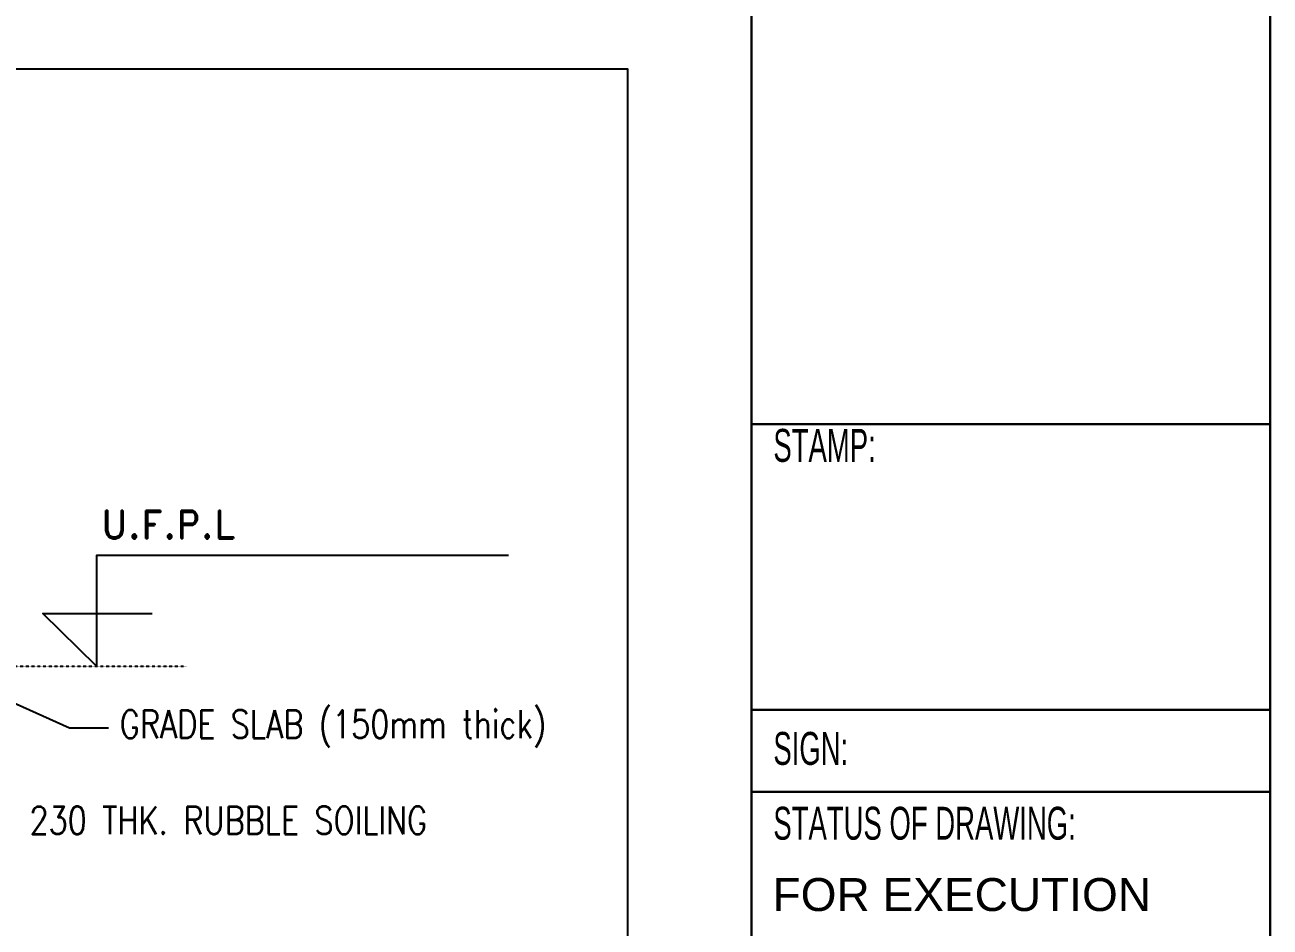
# Model space of a CAD drawing. Header units: inches. Extents: x 683042 to 921062, y -316188 to -5771.
# Drawn here: x 877699 to 888863, y -119951 to -111863 of the extents above; entities that cross this region are included whole.
import ezdxf

# ---------------------------------------------------------------- set-up
doc = ezdxf.new("R2010")
doc.units = ezdxf.units.IN
doc.header["$MEASUREMENT"] = 0
doc.linetypes.add('ACAD_ISO07W100', pattern=[3, 0, -3])
doc.layers.add('_0', color=7, linetype='Continuous', lineweight=25)
doc.layers.add('TEXT', color=35, linetype='Continuous')
doc.layers.add('TXT', color=7, linetype='Continuous')
doc.styles.add('AR-ROMANS-80', font='romans.shx', dxfattribs={"width": 0.8})
doc.styles.add('DEEPAK', font='romans.shx')
doc.styles.get("Standard").update_dxf_attribs({"font": 'arial.ttf'})
doc.styles.add('style1', font='', dxfattribs={"height": 0.2})
doc.styles.get('style1').set_extended_font_data('Swis721 BT')
doc.dimstyles.new('100', dxfattribs={"dimtxt": 125, "dimasz": 50, "dimexe": 100, "dimexo": 0, "dimgap": 0, "dimtad": 0, "dimdec": 0, "dimdsep": 46, "dimtxsty": 'Standard', "dimblk": 'OBLIQUE', "dimblk1": 'OBLIQUE', "dimblk2": 'OBLIQUE', "dimcen": 3, "dimclrd": 251, "dimclrt": 251, "dimadec": 0, "dimazin": 0, "dimtfac": 0.7, "dimtdec": 0, "dimtmove": 1, "dimatfit": 3, "dimldrblk": 'OPEN30', "dimfxl": 200, "dimfxlon": 1, "dimtolj": 1, "dimtzin": 0, "dimarcsym": 2})

# ---------------------------------------------------------------- blocks, each defined once
blk = doc.blocks.new('_Oblique')
at = {"color": 0, "linetype": 'ByBlock', "lineweight": -2}
blk.add_line((-0.5, -0.5), (0.5, 0.5), dxfattribs=at)
blk = doc.blocks.new('_Open30')
at = {"color": 0, "linetype": 'ByBlock', "lineweight": -2}
for p, q in [((-1, 0.27), (0, 0)), ((0, 0), (-1, -0.27)), ((0, 0), (-1, 0))]:
    blk.add_line(p, q, dxfattribs=at)
blk = doc.blocks.new('VHUJM')
at = {"color": 1, "lineweight": 30}
blk.add_lwpolyline([(2080272.2, -462836.8), (2080272.2, -481155.6), (2077272.2, -481155.6), (2077272.2, -462836.8)], close=True, dxfattribs=at)
for points in [[(2077272.2, -478155.6), (2080272.2, -478155.6)], [(2077272.2, -479808.6), (2080272.2, -479808.6)], [(2077272.2, -480282.1), (2080272.2, -480282.1)]]:
    blk.add_lwpolyline(points, dxfattribs=at)
at = {"color": 1, "lineweight": 40, "style": 'style1', "width": 0.598233}
for s, height, p in [('STAMP:', 190.35, (2077398.4, -478373.7)), ('SIGN:', 190.35, (2077398.4, -480126.8)), ('STATUS OF DRAWING:', 190.349, (2077398.4, -480559.7))]:
    blk.add_text(s, height=height, dxfattribs=at).set_placement(p)

msp = doc.modelspace()

# ---------------------------------------------------------------- linework, layer by layer
at = {"linetype": 'ACAD_ISO07W100', "ltscale": 0.005}
msp.add_line((877313.498, -117612.127), (879147.218, -117612.127), dxfattribs=at)
at = {"color": 1, "lineweight": 30}
msp.add_lwpolyline([(888862.659, -91704.077), (888862.659, -124739.695), (842145.624, -124739.695), (842145.624, -91704.077)], close=True, dxfattribs=at)
at = {"layer": '_0', "color": 7}
msp.add_lwpolyline([(842506.977, -112255.616), (883101.788, -112255.616), (883101.788, -124218.832), (842506.977, -124218.832)], close=True, dxfattribs=at)
at = {"layer": 'TEXT', "elevation": 0}
msp.add_lwpolyline([(882034.794, -116620.595), (878341.449, -116620.595), (878341.449, -117612.127), (877858.948, -117139.721), (878841.183, -117139.721)], dxfattribs=at)

# ---------------------------------------------------------------- block references
at = {"xscale": 1.549599255883299, "yscale": 1.549599255883299, "zscale": 1.549599255883299}
msp.add_blockref('VHUJM', (-2334725.563, 625507.465), dxfattribs=at)

# ---------------------------------------------------------------- texts
at = {"color": 5}
msp.add_text('FOR EXECUTION', height=295.41464, dxfattribs=at).set_placement((884402.194, -119806.993))
at = {"layer": 'TXT', "insert": (878382.588, -116341.993), "char_height": 253.56471, "width": 1963.80917, "attachment_point": 4, "style": 'DEEPAK'}
msp.add_mtext('{\\Fromand|c0;U.F.P.L}', dxfattribs=at)
at = {"layer": 'TXT', "char_height": 250.00021, "attachment_point": 1, "style": 'AR-ROMANS-80'}
for s, insert in [('GRADE SLAB (150mm thick)', (878549.887, -118007.013)), ('230 THK. RUBBLE SOILING', (877740.292, -118868.929))]:
    msp.add_mtext(s, dxfattribs=dict(at, insert=insert))

# ---------------------------------------------------------------- leaders
at = {"layer": 'TEXT'}
msp.add_leader([(877193.615, -117760.15), (878099.191, -118163.333), (878448.249, -118163.333)], dimstyle='100', override={"dimgap": 0.09, "dimtad": 0}, dxfattribs=at)

doc.saveas('drawing.dxf')
